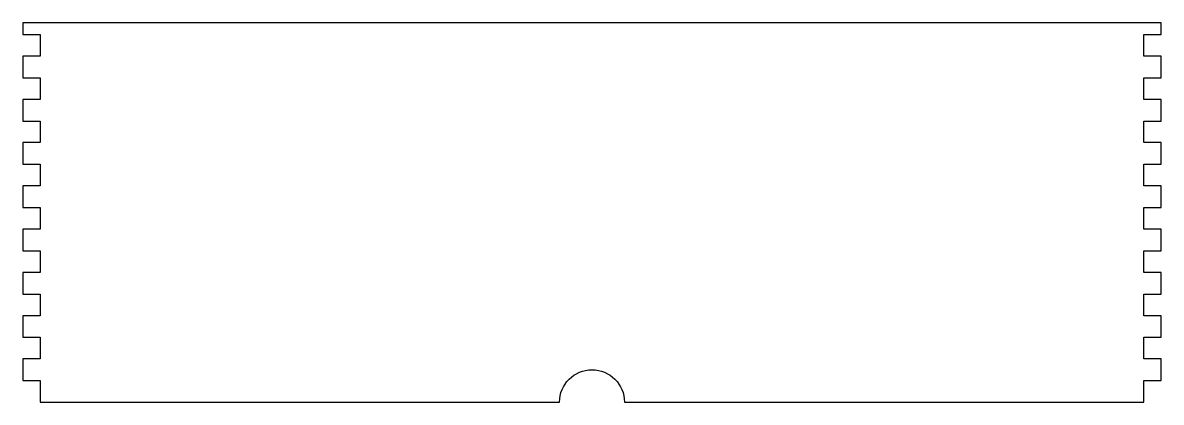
# Model space of a CAD drawing. Header units: millimetres. Extents: x -259 to 4, y -88 to 0.
import ezdxf

# ---------------------------------------------------------------- set-up
doc = ezdxf.new("R2010")
doc.units = ezdxf.units.MM

msp = doc.modelspace()

# ---------------------------------------------------------------- linework, layer by layer
msp.add_lwpolyline([(-135, -87.71, -1), (-120, -87.71), (0, -87.71), (0, -82.71), (4, -82.71), (4, -77.71), (0, -77.71), (0, -72.71), (4, -72.71), (4, -67.71), (0, -67.71), (0, -62.71), (4, -62.71), (4, -57.71), (0, -57.71), (0, -52.71), (4, -52.71), (4, -47.71), (0, -47.71), (0, -42.71), (4, -42.71), (4, -37.71), (0, -37.71), (0, -32.71), (4, -32.71), (4, -27.71), (0, -27.71), (0, -22.71), (4, -22.71), (4, -17.71), (0, -17.71), (0, -12.71), (4, -12.71), (4, -7.71), (0, -7.71), (0, -2.71), (4, -2.71), (4, 0), (-259, 0), (-259, -2.71), (-255, -2.71), (-255, -7.71), (-259, -7.71), (-259, -12.71), (-255, -12.71), (-255, -17.71), (-259, -17.71), (-259, -22.71), (-255, -22.71), (-255, -27.71), (-259, -27.71), (-259, -32.71), (-255, -32.71), (-255, -37.71), (-259, -37.71), (-259, -42.71), (-255, -42.71), (-255, -47.71), (-259, -47.71), (-259, -52.71), (-255, -52.71), (-255, -57.71), (-259, -57.71), (-259, -62.71), (-255, -62.71), (-255, -67.71), (-259, -67.71), (-259, -72.71), (-255, -72.71), (-255, -77.71), (-259, -77.71), (-259, -82.71), (-255, -82.71), (-255, -87.71)], format="xyb", close=True)

doc.saveas('drawing.dxf')
